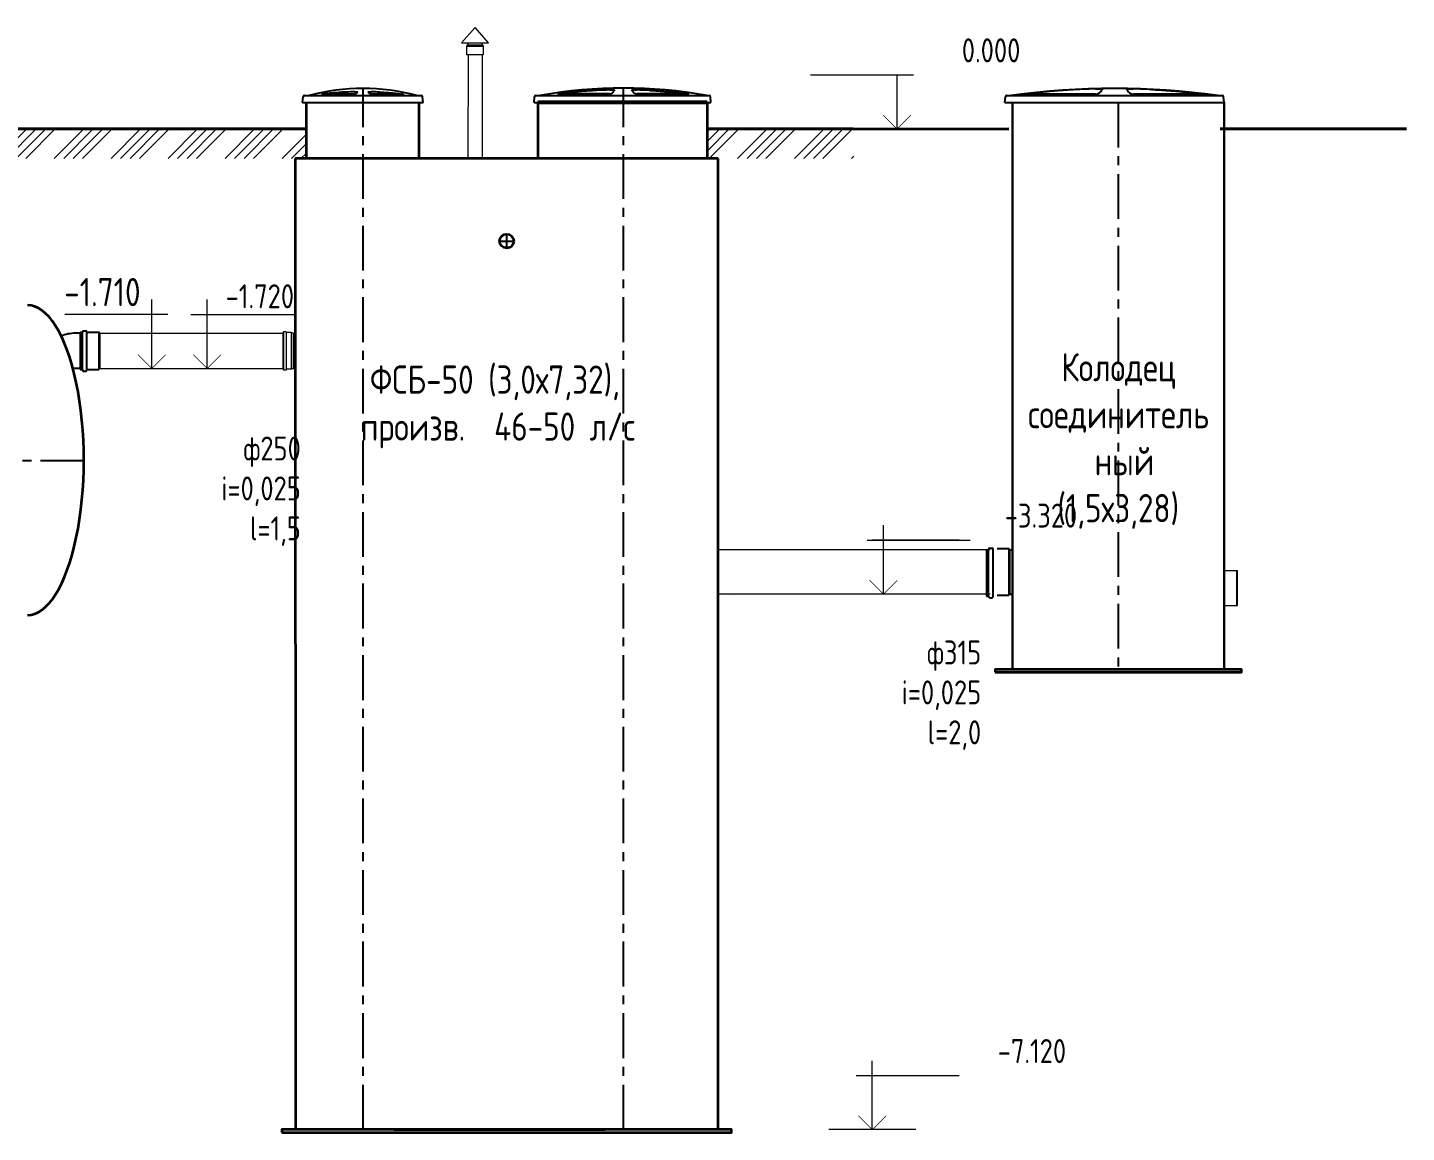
# Model space of a CAD drawing. Header units: millimetres. Extents: x 313506 to 417817, y -39276 to 9875.
# Drawn here: x 385868 to 395651, y 1197 to 9036 of the extents above; entities that cross this region are included whole.
import ezdxf

# ---------------------------------------------------------------- set-up
doc = ezdxf.new("R2010")
doc.units = ezdxf.units.MM
doc.linetypes.add('K5LT32784', pattern=[0])
doc.linetypes.add('осевая', pattern=[50.8, 31.75, -6.35, 6.35, -6.35])
doc.layers.add('Mitat', color=1, linetype='Continuous')
doc.layers.add('Системный слой', color=7, linetype='Continuous')
doc.layers.add('К0-элементы', color=7, linetype='Continuous', true_color=0x643232)
doc.layers.add('эколайн', color=7, linetype='Continuous', lineweight=30)
doc.styles.add('ARTEM GOST', font='GOST_A.TTF')

msp = doc.modelspace()

# ---------------------------------------------------------------- hatches: boundary and pattern name
at = {"lineweight": 20}
h = msp.add_hatch(dxfattribs=at)
h.set_pattern_fill('ANSI34', color=256, scale=15, style=0)
h.set_pattern_definition([(45, (57406.17, -81308.74), (-202.05576, 202.05576), []), (45, (57473.52, -81308.74), (-202.05576, 202.05576), []), (45, (57540.88, -81308.74), (-202.05576, 202.05576), []), (45, (57608.23, -81308.74), (-202.05576, 202.05576), [])])
h.paths.add_polyline_path([(360567.5, 8317.2), (361528.6, 8317.2), (361528.6, 8106.7), (360567.5, 8106.7)])
h.paths.add_polyline_path([(362728.6, 8317.2), (365917, 8317.2), (365917, 8106.7), (362728.6, 8106.7)])
h.paths.add_polyline_path([(367117, 8317.2), (370305.4, 8317.2), (370305.4, 8106.7), (367117, 8106.7)])
h.paths.add_polyline_path([(371505.4, 8317.2), (374528.6, 8317.2), (374528.6, 8106.7), (371505.4, 8106.7)])
h.paths.add_polyline_path([(375328.6, 8317.2), (377619.8, 8317.2), (377619.8, 8106.7), (375328.6, 8106.7)])
h.paths.add_polyline_path([(378819.8, 8317.2), (380628.8, 8317.2), (380628.8, 8106.7), (378819.8, 8106.7)])
h.paths.add_polyline_path([(381828.8, 8317.2), (384305.4, 8317.2), (384305.4, 8106.7), (381828.8, 8106.7)])
h.paths.add_polyline_path([(385505.4, 8317.2), (387845.8, 8317.2), (387845.8, 8107.8), (385505.4, 8107.8)])
h.paths.add_polyline_path([(390688.6, 8317.2), (391730.8, 8317.2), (391730.8, 8106.7), (390688.6, 8106.7)])

# ---------------------------------------------------------------- linework, layer by layer
for p, q in [((389042.8, 9036.2), (388947.7, 8928.6)), ((389137.9, 8928.6), (389042.8, 9036.2)), ((388947.7, 8928.6), (388992.8, 8928.6)), ((388947.7, 8928.6), (389137.9, 8928.6)), ((388985.1, 8843.7), (388985.1, 8905.9)), ((388992.8, 8910.3), (388992.8, 8928.6)), ((389092.8, 8910.3), (389092.8, 8928.6)), ((389092.8, 8928.6), (389137.9, 8928.6)), ((389100.5, 8905.9), (389100.5, 8843.7)), ((389100.5, 8843.7), (388985.1, 8843.7)), ((388992.8, 8843.7), (388992.7, 8108.5)), ((389092.8, 8843.7), (389092.8, 8108.5)), ((390688.1, 8197.2), (390688.1, 8197.2)), ((386377.9, 6867.2), (387679.4, 6867.2)), ((386377.9, 6617.2), (387679.4, 6617.2)), ((392698.5, 5331.9), (390767, 5331.8)), ((392698.5, 5016.8), (390766.9, 5016.8))]:
    msp.add_line(p, q, dxfattribs=at)
at = {"color": 7, "lineweight": 25}
for p, q in [((388992.8, 8910.3), (388985.1, 8905.9)), ((389092.8, 8910.3), (389100.5, 8905.9)), ((386241.5, 6867.2), (386205.3, 6867.2)), ((386241.5, 6874.9), (386241.5, 6609.5)), ((386241.5, 6874.9), (386256.5, 6874.9)), ((386256.5, 6607.9), (386256.5, 6876.5)), ((386265.2, 6885.2), (386280.5, 6885.2)), ((386289.2, 6607.9), (386289.2, 6876.5)), ((386289.2, 6874.9), (386373.5, 6874.9)), ((386377.9, 6867.2), (386373.5, 6874.9)), ((386241.5, 6617.2), (386189.7, 6617.2)), ((386241.5, 6609.5), (386256.5, 6609.5)), ((386265.2, 6599.2), (386280.5, 6599.2)), ((386289.2, 6609.5), (386373.5, 6609.5)), ((386377.9, 6617.2), (386373.5, 6609.5)), ((392671.7, 5331.9), (392671.7, 5001.5)), ((392671.7, 5331.9), (392686.7, 5331.9)), ((392686.7, 4999.9), (392686.7, 5333.5)), ((392695.4, 5342.2), (392710.7, 5342.2)), ((392719.4, 4999.9), (392719.4, 5333.5)), ((392746.2, 5339.5), (392830.5, 5339.5)), ((392835, 5331.8), (392830.5, 5339.5)), ((392835, 5331.8), (392857.5, 5331.8)), ((392671.7, 5001.5), (392686.7, 5001.5)), ((392695.4, 4991.2), (392710.7, 4991.2)), ((392746.2, 5009.1), (392830.5, 5009.1)), ((392835, 5016.8), (392830.5, 5009.1)), ((392835, 5016.8), (392856.6, 5016.8))]:
    msp.add_line(p, q, dxfattribs=at)
at = {"color": 1, "linetype": 'осевая', "lineweight": 25, "ltscale": 10}
for p, q in [((388248.2, 1217.2), (388249.7, 8604.1)), ((390096.3, 1217.2), (390096.3, 8607.8)), ((393606.6, 8503.8), (393606.6, 4482.8)), ((389267.3, 7470.8), (389267.3, 7570.8)), ((389217.3, 7520.8), (389317.3, 7520.8)), ((373767, 5969.7), (386267, 5964.8))]:
    msp.add_line(p, q, dxfattribs=at)
at = {"lineweight": 35}
for p, q in [((387845.8, 8107.8), (387845.8, 8503.7)), ((388646.7, 8108.4), (388646.7, 8503.7)), ((389488.6, 8503.8), (389488.6, 8108.5)), ((390688.6, 8503.8), (390688.6, 8108.5)), ((390767.2, 8108.4), (387766.5, 8107.8)), ((387766.5, 8107.8), (387767.9, 1217.2)), ((390766.6, 1217.2), (390767.2, 8108.4)), ((388466.5, 1217.2), (389966.5, 1217.2))]:
    msp.add_line(p, q, dxfattribs=at)
at = {"lineweight": 53}
msp.add_line((390688.6, 8503.8), (389488.6, 8503.8), dxfattribs=at)
at = {"lineweight": 30}
for p, q in [((392856.6, 8503.8), (392856.6, 4482.8)), ((394356.6, 8503.8), (394356.6, 4482.8)), ((392856.6, 4482.8), (394356.6, 4482.8))]:
    msp.add_line(p, q, dxfattribs=at)
at = {"lineweight": 40}
for p, q in [((385505.4, 8317.2), (387845.8, 8317.2)), ((390688.6, 8317.2), (391728.3, 8317.2)), ((390688.6, 8316.3), (392829.8, 8316.7)), ((394329.8, 8317.2), (395650.9, 8317.2))]:
    msp.add_line(p, q, dxfattribs=at)
at = {"color": 7, "lineweight": 15}
for p, q in [((387753.2, 6867.2), (387767.2, 6867.2)), ((387753.4, 6617.2), (387767, 6617.2)), ((394356.6, 5183.8), (394446.6, 5183.8)), ((390857, 5017.2), (390766.9, 5017.2)), ((394446.6, 4933.8), (394356.6, 4933.8))]:
    msp.add_line(p, q, dxfattribs=at)
at = {"lineweight": 35}
for points in [[(392733.2, 4462.8), (394479.9, 4462.8), (394479.9, 4482.8), (392733.2, 4482.8)], [(387671.8, 1197.2), (390862.8, 1197.2), (390862.8, 1217.2), (387671.8, 1217.2)]]:
    msp.add_lwpolyline(points, close=True, dxfattribs=at)
msp.add_circle((389267.3, 7520.8), 50, dxfattribs=at)
at = {"color": 7, "lineweight": 25}
for centre, radius, start, end in [((386205.3, 6617.2), 250, 90, 113.12876), ((386265.2, 6876.5), 8.7, 90, 180), ((386280.5, 6876.5), 8.7, 0, 90), ((386265.2, 6607.9), 8.7, 180, 270), ((386280.5, 6607.9), 8.7, 270, 0), ((392695.4, 5333.5), 8.7, 90, 180), ((392710.7, 5333.5), 8.7, 0, 90), ((392695.4, 4999.9), 8.7, 180, 270), ((392710.7, 4999.9), 8.7, 270, 0)]:
    msp.add_arc(centre, radius, start, end, dxfattribs=at)
at = {"lineweight": 35}
msp.add_ellipse((385867, 5967.2), major_axis=(0, -1100), ratio=0.363643, start_param=0, end_param=3.141593, dxfattribs=at)
at = {"layer": 'Mitat', "color": 7, "lineweight": 25}
for p, q in [((388985.1, 8905.9), (389100.5, 8905.9)), ((388992.8, 8910.3), (389092.8, 8910.3)), ((386373.5, 6874.9), (386373.5, 6609.5)), ((386377.9, 6867.2), (386377.9, 6617.2)), ((392830.5, 5339.5), (392830.5, 5009.1)), ((392835, 5331.8), (392835, 5016.8))]:
    msp.add_line(p, q, dxfattribs=at)
at = {"layer": 'К0-элементы', "color": 7, "linetype": 'K5LT32784', "lineweight": 20}
for p, q in [((387683.5, 6873.1), (387679.2, 6873.1)), ((387679.4, 6873.1), (387679.4, 6611.4)), ((387702.9, 6878.3), (387683.5, 6878.3)), ((387683.7, 6878.3), (387683.7, 6606.2)), ((387702.9, 6878.3), (387703.1, 6606.2)), ((387737.6, 6873.1), (387702.9, 6873.1)), ((387753.2, 6867.2), (387737.6, 6873.1)), ((387737.8, 6873), (387737.8, 6611.4)), ((387753.4, 6867.2), (387753.4, 6617.2)), ((387683.7, 6611.4), (387679.4, 6611.4)), ((387703.1, 6606.2), (387683.7, 6606.2)), ((387737.8, 6611.4), (387703.1, 6611.4)), ((387753.4, 6617.2), (387737.8, 6611.4)), ((394446.6, 5183.8), (394452.6, 5182.3)), ((394446.6, 4933.8), (394446.6, 5183.8)), ((394452.6, 4935.3), (394452.6, 5182.3)), ((390857, 5017.2), (390863, 5018.7)), ((394446.6, 4933.8), (394452.6, 4935.3))]:
    msp.add_line(p, q, dxfattribs=at)
at = {"layer": 'Системный слой', "color": 7, "lineweight": 25}
for p, q in [((387819.4, 8503.6), (387822.9, 8544.5)), ((387832.9, 8553.6), (388246.7, 8554.1)), ((388186.2, 8563.5), (387959.2, 8563.5)), ((388246.7, 8554.1), (388660.6, 8554.1)), ((388534.3, 8563.5), (388307.2, 8563.5)), ((388674.1, 8504.1), (388670.5, 8545)), ((389461.2, 8503.8), (389464.8, 8544.7)), ((389474.7, 8553.8), (389938.6, 8553.8)), ((389996.6, 8566.6), (389631.7, 8566.6)), ((389938.6, 8553.8), (390702.4, 8553.8)), ((390031.7, 8593.7), (390030.5, 8590.2)), ((390157.2, 8590.2), (390156, 8593.7)), ((390556, 8566.6), (390191.1, 8566.6)), ((390715.9, 8503.8), (390712.4, 8544.7)), ((392802.4, 8503.8), (392806, 8544.7)), ((392815.9, 8553.8), (393579.8, 8553.8)), ((393444.8, 8563.8), (392937.9, 8563.8)), ((393493.5, 8601.4), (393491.7, 8596.7)), ((393579.8, 8553.8), (394343.6, 8553.8)), ((393667.8, 8596.7), (393666.1, 8601.4)), ((394221.6, 8563.8), (393714.8, 8563.8)), ((394357.1, 8503.8), (394353.6, 8544.7)), ((387819.4, 8503.6), (388246.7, 8504.1)), ((388246.7, 8504.1), (388674.1, 8503.6)), ((389461.2, 8503.8), (389938.6, 8503.8)), ((389938.6, 8503.8), (390715.9, 8503.8)), ((392802.4, 8503.8), (393579.8, 8503.8)), ((393579.8, 8503.8), (394357.1, 8503.8))]:
    msp.add_line(p, q, dxfattribs=at)
for centre, radius, start, end in [((387832.9, 8543.6), 10, 90, 175), ((388247.3, 7116.4), 1487.7, 75.10357, 104.89643), ((388186.2, 8586.1), 22.7, 270.20594, 345.20884), ((388307.3, 8586.1), 22.7, 194.79116, 269.79406), ((388660.6, 8544.1), 10, 5, 90), ((389474.7, 8543.8), 10, 90, 175), ((390096.3, 5291.9), 3315, 79.73537, 100.26463), ((389996.6, 8602.6), 36, 270, 340), ((390191.1, 8602.6), 36, 200, 270), ((390702.4, 8543.8), 10, 5, 90), ((392815.9, 8543.8), 10, 90, 175), ((393579.8, 3205.9), 5397.9, 82.19548, 97.80452), ((393444.8, 8613.8), 50, 270, 340), ((393714.8, 8613.8), 50, 200, 270), ((394343.6, 8543.8), 10, 5, 90)]:
    msp.add_arc(centre, radius, start, end, dxfattribs=at)
for centre, major_axis, start_param, end_param in [((388246.7, 6458.3), (-2259, 0), -1.544362, -1.518731), ((388246.7, 6458.3), (-2259, 0), -1.622862, -1.59723), ((390093.8, 5183.3), (-3630.5, 0), -1.544362, -1.518731), ((390093.8, 5183.3), (-3630.5, 0), -1.622862, -1.59723), ((393579.8, 3864.8), (-5042.4, 0), -1.544362, -1.518731), ((393579.8, 3864.8), (-5042.4, 0), -1.622862, -1.59723)]:
    msp.add_ellipse(centre, major_axis=major_axis, ratio=0.939693, start_param=start_param, end_param=end_param, dxfattribs=at)
for points, knots in [([(388129.2, 8578.2), (388120.3, 8577.8), (388104.9, 8576.9), (388087.3, 8575.8), (388072.1, 8574.7), (388059.3, 8573.8), (388046.8, 8572.7), (388038.7, 8572), (388032.9, 8571.5), (388027.2, 8571), (388021.7, 8570.5), (388016.4, 8570), (388011.4, 8569.5), (388006.6, 8569), (388002, 8568.5), (387997.8, 8568.1), (387993.8, 8567.6), (387990, 8567.2), (387986.4, 8566.8), (387983.1, 8566.5), (387980, 8566.1), (387977.3, 8565.8), (387974.8, 8565.5), (387972.5, 8565.2), (387970.6, 8565), (387968.9, 8564.8), (387967.4, 8564.6), (387966, 8564.4), (387964.9, 8564.3), (387964, 8564.2), (387963.2, 8564.1), (387962.6, 8564), (387962.1, 8563.9), (387961.7, 8563.9), (387961.3, 8563.8), (387961, 8563.8), (387960.8, 8563.7), (387960.6, 8563.7), (387960.4, 8563.7), (387960.2, 8563.6), (387960, 8563.6), (387959.8, 8563.6), (387959.7, 8563.6), (387959.6, 8563.6), (387959.5, 8563.6), (387959.5, 8563.5), (387959.4, 8563.5), (387959.3, 8563.5), (387959.3, 8563.5), (387959.2, 8563.5), (387959.2, 8563.5), (387959.1, 8563.5), (387959.1, 8563.5), (387959.1, 8563.5), (387959.1, 8563.5), (387959.2, 8563.5)], [0, 0, 0, 0, 8.49057, 14.815701, 16.914485, 23.134058, 27.122201, 29.041996, 30.919925, 32.735663, 34.531342, 36.241434, 37.886114, 39.420046, 40.908475, 42.281406, 43.583753, 44.790498, 45.9713, 47.05587, 48.069933, 48.96685, 49.818163, 50.550027, 51.20887, 51.768775, 52.302287, 52.75697, 53.158516, 53.477458, 53.766929, 53.991593, 54.179654, 54.326331, 54.466502, 54.587813, 54.697136, 54.788022, 54.872592, 54.942984, 55.075867, 55.141921, 55.203509, 55.281904, 55.320079, 55.359591, 55.413309, 55.466159, 55.517729, 55.56613, 55.63023, 55.714908, 55.808301, 55.904816, 56, 56, 56, 56]), ([(388187, 8580.3), (388188.1, 8580.4), (388189.7, 8580.4), (388191.7, 8580.4), (388192.8, 8580.5), (388194.1, 8580.5), (388195, 8580.5), (388196.1, 8580.5), (388196.9, 8580.5), (388197.9, 8580.5), (388199, 8580.5), (388200, 8580.5), (388200.9, 8580.6), (388201.7, 8580.6), (388202.4, 8580.6), (388203.1, 8580.6), (388203.8, 8580.5), (388204.4, 8580.5), (388204.9, 8580.5), (388205.5, 8580.5), (388206.1, 8580.5), (388206.6, 8580.5), (388207, 8580.5), (388207.2, 8580.5), (388207.5, 8580.5), (388207.7, 8580.4), (388208, 8580.4), (388208.1, 8580.4), (388208.1, 8580.3)], [0, 0, 0, 0, 2.951327, 3.94248, 5.436173, 5.934313, 7.422776, 7.914553, 8.891011, 9.852012, 10.796872, 12.188091, 13.093522, 13.970381, 14.812532, 15.618804, 16.773919, 17.63246, 18.235017, 19.317058, 20.408103, 21.758177, 22.619838, 23.354995, 24.082633, 25.148302, 26.460011, 29, 29, 29, 29]), ([(388285.4, 8580.3), (388285.4, 8580.3), (388285.4, 8580.4), (388285.5, 8580.4), (388285.6, 8580.4), (388285.8, 8580.4), (388286, 8580.5), (388286.3, 8580.5), (388286.7, 8580.5), (388287.1, 8580.5), (388287.6, 8580.5), (388288.1, 8580.5), (388288.7, 8580.5), (388289.3, 8580.5), (388289.9, 8580.6), (388290.5, 8580.6), (388291.3, 8580.6), (388292.2, 8580.6), (388293.2, 8580.5), (388294, 8580.5), (388294.8, 8580.5), (388295.9, 8580.5), (388296.9, 8580.5), (388298.1, 8580.5), (388299.1, 8580.5), (388300.2, 8580.5), (388301.2, 8580.4), (388302.4, 8580.4), (388303.8, 8580.4), (388305.1, 8580.4), (388306, 8580.3), (388306.4, 8580.3)], [0, 0, 0, 0, 1.100099, 2.17388, 3.256637, 4.350323, 5.448343, 6.548208, 7.644669, 8.7333, 9.810771, 10.871186, 11.91379, 12.939454, 13.95149, 14.933692, 15.884651, 17.234543, 18.509152, 19.456508, 20.121398, 21.315375, 22.923384, 23.465806, 24.959821, 26.174068, 26.57394, 28.125279, 29.527836, 30.787061, 32, 32, 32, 32]), ([(388364.3, 8578.2), (388373, 8577.8), (388390.4, 8576.8), (388414.2, 8575.3), (388435.4, 8573.7), (388451.8, 8572.3), (388463.6, 8571.2), (388471.1, 8570.5), (388476.4, 8570), (388481.5, 8569.5), (388486.4, 8569), (388490.9, 8568.6), (388495.2, 8568.1), (388499.3, 8567.7), (388503.1, 8567.3), (388506.7, 8566.9), (388510.1, 8566.5), (388513.2, 8566.1), (388516, 8565.8), (388518.5, 8565.5), (388520.8, 8565.2), (388522.8, 8565), (388524.5, 8564.8), (388526, 8564.6), (388527.4, 8564.4), (388528.5, 8564.3), (388529.5, 8564.2), (388530.2, 8564.1), (388530.9, 8564), (388531.4, 8563.9), (388531.8, 8563.9), (388532.1, 8563.8), (388532.4, 8563.8), (388532.7, 8563.7), (388532.9, 8563.7), (388533.1, 8563.7), (388533.3, 8563.6), (388533.5, 8563.6), (388533.6, 8563.6), (388533.7, 8563.6), (388533.8, 8563.6), (388533.9, 8563.6), (388534, 8563.5), (388534.1, 8563.5), (388534.1, 8563.5), (388534.2, 8563.5), (388534.2, 8563.5), (388534.3, 8563.5), (388534.3, 8563.5), (388534.3, 8563.5), (388534.3, 8563.5), (388534.3, 8563.5), (388534.3, 8563.5)], [0, 0, 0, 0, 7.927186, 15.823074, 21.678008, 27.267341, 30.775328, 32.482931, 34.111201, 35.678603, 37.142707, 38.564199, 39.877203, 41.123772, 42.280109, 43.411764, 44.451646, 45.424242, 46.284915, 47.101989, 47.804451, 48.436736, 48.973773, 49.485262, 49.920609, 50.304671, 50.609047, 50.885036, 51.09868, 51.27717, 51.415989, 51.548651, 51.663464, 51.766933, 51.85295, 51.93299, 51.999611, 52.125375, 52.187889, 52.246178, 52.320374, 52.356504, 52.393899, 52.444739, 52.494758, 52.543565, 52.589373, 52.650039, 52.730181, 52.818571, 52.909915, 53, 53, 53, 53]), ([(389904.9, 8590.2), (389890.7, 8589.5), (389866, 8588.2), (389837.7, 8586.4), (389813.2, 8584.7), (389792.7, 8583.1), (389772.5, 8581.5), (389759.5, 8580.3), (389750.2, 8579.5), (389741.1, 8578.7), (389732.2, 8577.8), (389723.7, 8577), (389715.6, 8576.2), (389707.9, 8575.4), (389700.6, 8574.7), (389693.7, 8574), (389687.3, 8573.3), (389681.2, 8572.6), (389675.5, 8572), (389670.1, 8571.4), (389665.3, 8570.8), (389660.8, 8570.3), (389656.8, 8569.8), (389653.2, 8569.4), (389650.1, 8569), (389647.3, 8568.7), (389644.9, 8568.4), (389642.7, 8568.1), (389640.9, 8567.9), (389639.4, 8567.7), (389638.2, 8567.5), (389637.2, 8567.4), (389636.4, 8567.3), (389635.8, 8567.2), (389635.2, 8567.1), (389634.7, 8567.1), (389634.3, 8567), (389633.9, 8567), (389633.7, 8566.9), (389633.3, 8566.9), (389633, 8566.8), (389632.8, 8566.8), (389632.6, 8566.7), (389632.4, 8566.7), (389632.3, 8566.7), (389632.2, 8566.7), (389632.1, 8566.7), (389632, 8566.6), (389631.9, 8566.6), (389631.8, 8566.6), (389631.7, 8566.6), (389631.6, 8566.6), (389631.6, 8566.6), (389631.6, 8566.6), (389631.7, 8566.6), (389631.7, 8566.6)], [0, 0, 0, 0, 8.49057, 14.815701, 16.914485, 23.134058, 27.122201, 29.041996, 30.919925, 32.735663, 34.531342, 36.241434, 37.886114, 39.420046, 40.908475, 42.281406, 43.583753, 44.790498, 45.9713, 47.05587, 48.069933, 48.96685, 49.818163, 50.550027, 51.20887, 51.768775, 52.302287, 52.75697, 53.158516, 53.477458, 53.766929, 53.991593, 54.179654, 54.326331, 54.466502, 54.587813, 54.697136, 54.788022, 54.872592, 54.942984, 55.075867, 55.141921, 55.203509, 55.281904, 55.320079, 55.359591, 55.413309, 55.466159, 55.517729, 55.56613, 55.63023, 55.714908, 55.808301, 55.904816, 56, 56, 56, 56]), ([(389997.9, 8593.7), (389999.7, 8593.7), (390002.1, 8593.8), (390005.4, 8593.8), (390007.2, 8593.9), (390009.3, 8593.9), (390010.7, 8593.9), (390012.4, 8594), (390013.8, 8594), (390015.3, 8594), (390017.1, 8594), (390018.7, 8594), (390020.3, 8594), (390021.5, 8594), (390022.6, 8594), (390023.7, 8594), (390024.8, 8594), (390025.8, 8594), (390026.6, 8594), (390027.5, 8594), (390028.5, 8594), (390029.3, 8593.9), (390029.9, 8593.9), (390030.3, 8593.9), (390030.8, 8593.9), (390031.2, 8593.8), (390031.6, 8593.8), (390031.7, 8593.7), (390031.7, 8593.7)], [0, 0, 0, 0, 2.951327, 3.94248, 5.436173, 5.934313, 7.422776, 7.914553, 8.891011, 9.852012, 10.796872, 12.188091, 13.093522, 13.970381, 14.812532, 15.618804, 16.773919, 17.63246, 18.235017, 19.317058, 20.408103, 21.758177, 22.619838, 23.354995, 24.082633, 25.148302, 26.460011, 29, 29, 29, 29]), ([(390156, 8593.7), (390156, 8593.7), (390156, 8593.7), (390156.1, 8593.8), (390156.3, 8593.8), (390156.6, 8593.8), (390157, 8593.9), (390157.5, 8593.9), (390158.1, 8593.9), (390158.7, 8594), (390159.5, 8594), (390160.3, 8594), (390161.2, 8594), (390162.2, 8594), (390163.2, 8594), (390164.3, 8594), (390165.5, 8594), (390167, 8594), (390168.5, 8594), (390169.8, 8594), (390171.1, 8594), (390172.8, 8594), (390174.5, 8594), (390176.3, 8593.9), (390178.1, 8593.9), (390179.7, 8593.9), (390181.4, 8593.9), (390183.3, 8593.8), (390185.6, 8593.8), (390187.7, 8593.7), (390189.1, 8593.7), (390189.8, 8593.7)], [0, 0, 0, 0, 1.100099, 2.17388, 3.256637, 4.350323, 5.448343, 6.548208, 7.644669, 8.7333, 9.810771, 10.871186, 11.91379, 12.939454, 13.95149, 14.933692, 15.884651, 17.234543, 18.509152, 19.456508, 20.121398, 21.315375, 22.923384, 23.465806, 24.959821, 26.174068, 26.57394, 28.125279, 29.527836, 30.787061, 32, 32, 32, 32]), ([(390282.8, 8590.2), (390296.8, 8589.6), (390324.7, 8588), (390363, 8585.5), (390397.1, 8583), (390423.4, 8580.8), (390442.4, 8579.1), (390454.4, 8577.9), (390463, 8577.1), (390471.2, 8576.3), (390479, 8575.5), (390486.3, 8574.8), (390493.3, 8574), (390499.7, 8573.4), (390505.9, 8572.7), (390511.7, 8572), (390517.1, 8571.4), (390522.1, 8570.9), (390526.6, 8570.3), (390530.7, 8569.9), (390534.3, 8569.4), (390537.5, 8569), (390540.3, 8568.7), (390542.7, 8568.4), (390544.9, 8568.1), (390546.7, 8567.9), (390548.3, 8567.7), (390549.5, 8567.5), (390550.5, 8567.4), (390551.3, 8567.3), (390551.9, 8567.2), (390552.5, 8567.1), (390553, 8567.1), (390553.4, 8567), (390553.8, 8567), (390554, 8566.9), (390554.4, 8566.9), (390554.7, 8566.8), (390554.9, 8566.8), (390555.1, 8566.7), (390555.3, 8566.7), (390555.4, 8566.7), (390555.5, 8566.7), (390555.6, 8566.7), (390555.7, 8566.6), (390555.8, 8566.6), (390555.9, 8566.6), (390556, 8566.6), (390556.1, 8566.6), (390556.1, 8566.6), (390556.1, 8566.6), (390556, 8566.6), (390556, 8566.6)], [0, 0, 0, 0, 7.927186, 15.823074, 21.678008, 27.267341, 30.775328, 32.482931, 34.111201, 35.678603, 37.142707, 38.564199, 39.877203, 41.123772, 42.280109, 43.411764, 44.451646, 45.424242, 46.284915, 47.101989, 47.804451, 48.436736, 48.973773, 49.485262, 49.920609, 50.304671, 50.609047, 50.885036, 51.09868, 51.27717, 51.415989, 51.548651, 51.663464, 51.766933, 51.85295, 51.93299, 51.999611, 52.125375, 52.187889, 52.246178, 52.320374, 52.356504, 52.393899, 52.444739, 52.494758, 52.543565, 52.589373, 52.650039, 52.730181, 52.818571, 52.909915, 53, 53, 53, 53]), ([(393317.4, 8596.7), (393297.7, 8595.7), (393263.3, 8593.8), (393224, 8591.3), (393190, 8588.9), (393161.5, 8586.8), (393133.4, 8584.5), (393115.4, 8582.9), (393102.5, 8581.8), (393089.8, 8580.6), (393077.5, 8579.4), (393065.6, 8578.3), (393054.4, 8577.2), (393043.7, 8576.1), (393033.6, 8575.1), (393024, 8574.1), (393015.1, 8573.1), (393006.7, 8572.2), (392998.8, 8571.3), (392991.3, 8570.5), (392984.5, 8569.7), (392978.3, 8569), (392972.7, 8568.3), (392967.7, 8567.7), (392963.4, 8567.2), (392959.6, 8566.7), (392956.2, 8566.3), (392953.2, 8565.9), (392950.7, 8565.6), (392948.6, 8565.3), (392946.9, 8565.1), (392945.5, 8564.9), (392944.4, 8564.8), (392943.5, 8564.7), (392942.8, 8564.6), (392942.1, 8564.5), (392941.5, 8564.4), (392941, 8564.3), (392940.6, 8564.3), (392940.1, 8564.2), (392939.7, 8564.1), (392939.4, 8564.1), (392939.1, 8564), (392938.9, 8564), (392938.7, 8564), (392938.5, 8563.9), (392938.4, 8563.9), (392938.2, 8563.9), (392938.1, 8563.9), (392938, 8563.9), (392937.9, 8563.8), (392937.8, 8563.8), (392937.7, 8563.8), (392937.8, 8563.8), (392937.8, 8563.8), (392937.9, 8563.8)], [0, 0, 0, 0, 8.49057, 14.815701, 16.914485, 23.134058, 27.122201, 29.041996, 30.919925, 32.735663, 34.531342, 36.241434, 37.886114, 39.420046, 40.908475, 42.281406, 43.583753, 44.790498, 45.9713, 47.05587, 48.069933, 48.96685, 49.818163, 50.550027, 51.20887, 51.768775, 52.302287, 52.75697, 53.158516, 53.477458, 53.766929, 53.991593, 54.179654, 54.326331, 54.466502, 54.587813, 54.697136, 54.788022, 54.872592, 54.942984, 55.075867, 55.141921, 55.203509, 55.281904, 55.320079, 55.359591, 55.413309, 55.466159, 55.517729, 55.56613, 55.63023, 55.714908, 55.808301, 55.904816, 56, 56, 56, 56]), ([(393446.5, 8601.4), (393449, 8601.5), (393452.4, 8601.6), (393457, 8601.7), (393459.5, 8601.7), (393462.3, 8601.8), (393464.3, 8601.8), (393466.7, 8601.8), (393468.6, 8601.8), (393470.7, 8601.9), (393473.2, 8601.9), (393475.4, 8601.9), (393477.6, 8601.9), (393479.2, 8601.9), (393480.8, 8601.9), (393482.4, 8601.9), (393483.9, 8601.9), (393485.2, 8601.9), (393486.4, 8601.9), (393487.6, 8601.9), (393489, 8601.8), (393490.1, 8601.8), (393491, 8601.8), (393491.6, 8601.7), (393492.1, 8601.7), (393492.7, 8601.6), (393493.3, 8601.6), (393493.5, 8601.5), (393493.5, 8601.4)], [0, 0, 0, 0, 2.951327, 3.94248, 5.436173, 5.934313, 7.422776, 7.914553, 8.891011, 9.852012, 10.796872, 12.188091, 13.093522, 13.970381, 14.812532, 15.618804, 16.773919, 17.63246, 18.235017, 19.317058, 20.408103, 21.758177, 22.619838, 23.354995, 24.082633, 25.148302, 26.460011, 29, 29, 29, 29]), ([(393666.1, 8601.4), (393666, 8601.4), (393666.1, 8601.5), (393666.2, 8601.5), (393666.5, 8601.6), (393666.9, 8601.7), (393667.5, 8601.7), (393668.2, 8601.7), (393669, 8601.8), (393669.9, 8601.8), (393670.9, 8601.8), (393672.1, 8601.9), (393673.4, 8601.9), (393674.7, 8601.9), (393676.1, 8601.9), (393677.6, 8601.9), (393679.3, 8601.9), (393681.3, 8601.9), (393683.5, 8601.9), (393685.3, 8601.9), (393687.1, 8601.9), (393689.4, 8601.9), (393691.8, 8601.8), (393694.4, 8601.8), (393696.7, 8601.8), (393699, 8601.7), (393701.4, 8601.7), (393703.9, 8601.6), (393707.2, 8601.6), (393710.2, 8601.5), (393712.1, 8601.5), (393713, 8601.4)], [0, 0, 0, 0, 1.100099, 2.17388, 3.256637, 4.350323, 5.448343, 6.548208, 7.644669, 8.7333, 9.810771, 10.871186, 11.91379, 12.939454, 13.95149, 14.933692, 15.884651, 17.234543, 18.509152, 19.456508, 20.121398, 21.315375, 22.923384, 23.465806, 24.959821, 26.174068, 26.57394, 28.125279, 29.527836, 30.787061, 32, 32, 32, 32]), ([(393842.2, 8596.7), (393861.6, 8595.7), (393900.4, 8593.6), (393953.6, 8590.1), (394001, 8586.6), (394037.5, 8583.5), (394063.9, 8581.1), (394080.6, 8579.6), (394092.5, 8578.4), (394103.8, 8577.3), (394114.7, 8576.2), (394124.8, 8575.2), (394134.5, 8574.2), (394143.5, 8573.2), (394152, 8572.3), (394160.1, 8571.4), (394167.6, 8570.5), (394174.5, 8569.7), (394180.8, 8569), (394186.5, 8568.3), (394191.5, 8567.7), (394195.9, 8567.2), (394199.8, 8566.7), (394203.2, 8566.3), (394206.3, 8565.9), (394208.8, 8565.6), (394210.9, 8565.3), (394212.6, 8565.1), (394214, 8564.9), (394215.1, 8564.8), (394216, 8564.7), (394216.8, 8564.6), (394217.5, 8564.5), (394218, 8564.4), (394218.5, 8564.3), (394218.9, 8564.3), (394219.4, 8564.2), (394219.8, 8564.1), (394220.2, 8564.1), (394220.4, 8564), (394220.7, 8564), (394220.8, 8564), (394221, 8563.9), (394221.1, 8563.9), (394221.3, 8563.9), (394221.4, 8563.9), (394221.5, 8563.9), (394221.6, 8563.8), (394221.7, 8563.8), (394221.8, 8563.8), (394221.8, 8563.8), (394221.7, 8563.8), (394221.6, 8563.8)], [0, 0, 0, 0, 7.927186, 15.823074, 21.678008, 27.267341, 30.775328, 32.482931, 34.111201, 35.678603, 37.142707, 38.564199, 39.877203, 41.123772, 42.280109, 43.411764, 44.451646, 45.424242, 46.284915, 47.101989, 47.804451, 48.436736, 48.973773, 49.485262, 49.920609, 50.304671, 50.609047, 50.885036, 51.09868, 51.27717, 51.415989, 51.548651, 51.663464, 51.766933, 51.85295, 51.93299, 51.999611, 52.125375, 52.187889, 52.246178, 52.320374, 52.356504, 52.393899, 52.444739, 52.494758, 52.543565, 52.589373, 52.650039, 52.730181, 52.818571, 52.909915, 53, 53, 53, 53])]:
    msp.add_open_spline(points, degree=3, knots=knots, dxfattribs=at)
at = {"layer": 'эколайн', "lineweight": 13, "ltscale": 200}
for p, q in [((391422.4, 8701), (391536.8, 8701)), ((391536.8, 8701), (392153.6, 8701)), ((392036.8, 8317.2), (392036.8, 8701)), ((392345.2, 8317.2), (391728.3, 8317.2)), ((386749.1, 7001), (386749.1, 7105.7)), ((387141.7, 7001), (387141.7, 7105.7)), ((386749.1, 7001), (386132.2, 7001)), ((386863.4, 7001), (386749.1, 7001)), ((386749.1, 6617.2), (386749.1, 7001)), ((387027.3, 7001), (387141.7, 7001)), ((387141.7, 6617.2), (387141.7, 7001)), ((387141.7, 7001), (387758.6, 7001)), ((391939.8, 5400.1), (391939.8, 5504.7)), ((391825.5, 5400.1), (391939.8, 5400.1)), ((391861.2, 5401), (392478.1, 5401)), ((391939.8, 5016.3), (391939.8, 5400.1)), ((391939.8, 5400.1), (392556.7, 5400.1)), ((392169.7, 5017.2), (390766.9, 5017.2)), ((392248.3, 5016.3), (391631.4, 5016.3)), ((391861.2, 1601), (391861.2, 1705.7)), ((391746.9, 1601), (391861.2, 1601)), ((391861.2, 1217.2), (391861.2, 1601)), ((391861.2, 1601), (392478.1, 1601)), ((392169.7, 1217.2), (391552.8, 1217.2))]:
    msp.add_line(p, q, dxfattribs=at)
at = {"layer": 'эколайн', "linetype": 'Continuous', "lineweight": 35, "ltscale": 200, "const_width": 5}
for points in [[(391938.5, 8415.4), (392036.8, 8317.2), (392135, 8415.4)], [(386650.8, 6715.4), (386749.1, 6617.2), (386847.3, 6715.4)], [(387043.5, 6715.4), (387141.7, 6617.2), (387239.9, 6715.4)], [(391841.6, 5114.5), (391939.8, 5016.3), (392038.1, 5114.5)], [(391763, 1315.4), (391861.2, 1217.2), (391959.4, 1315.4)]]:
    msp.add_lwpolyline(points, dxfattribs=at)

# ---------------------------------------------------------------- texts
at = {"lineweight": 20, "style": 'ARTEM GOST'}
for s, insert, char_height, width, attachment_point in [('0.000', (392911.9, 8959.5), 170, 2065.898, 3), ('\\pi754.11;-1.710', (385373.9, 7259.5), 200, 2065.898, 1), ('-1.720', (387758.6, 7214.8), 170, 616.875, 3), ('\\pi257.62;ФСБ-50 (3,0х7,32), \\P\\pi193.36;произв.  46-50 л/с', (388038.9, 6638.7), 200, 2330.966, 1), ('\\pi26.996;Колодец \\P\\pi-208.82;соединитель\\P\\pi262.95;ный \\P\\pi-0.73782;(1,5х3,28)', (393175.5, 6726.6), 200, 854.707, 1), ('ф250\\Pi=0,025\\Pl=1,5', (387806.7, 6134.6), 170, 1585.181, 3), ('-3.320', (393315, 5658.5), 170, 2065.898, 3), ('ф315\\Pi=0,025\\Pl=2,0', (392634, 4687.5), 170, 1585.181, 3), ('-7.120', (393236.4, 1859.5), 170, 2065.898, 3)]:
    msp.add_mtext(s, dxfattribs=dict(at, insert=insert, char_height=char_height, width=width, attachment_point=attachment_point))

doc.saveas('drawing.dxf')
